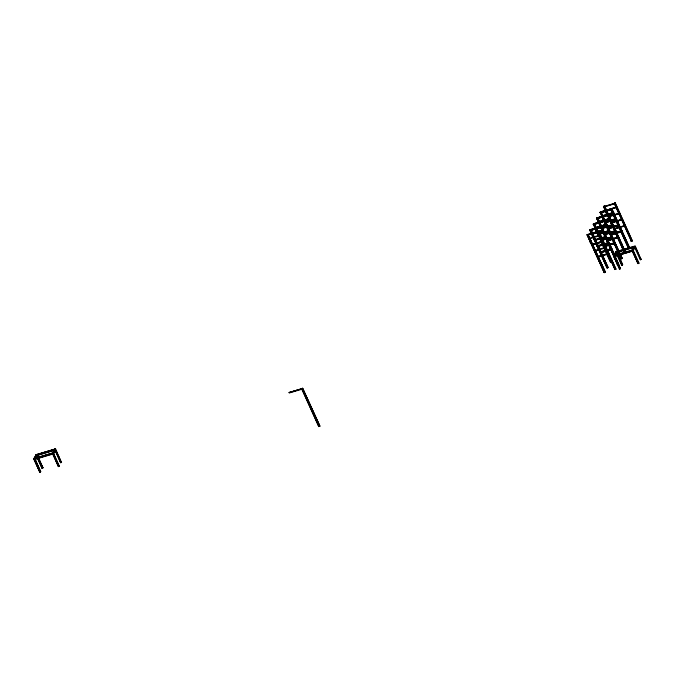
<?xml version="1.0" encoding="UTF-8"?>
<svg xmlns="http://www.w3.org/2000/svg" width="675" height="675" viewBox="0 0 675 675"><rect width="100%" height="100%" fill="white"/><g stroke="black" fill="none" stroke-linecap="round" stroke-linejoin="round"><path stroke-width="1.01" d="M54.641 449.483L60.623 462.746L61.4 462.51L55.586 448.9L36.222 454.638L33.75 458.89L39.783 472.12L40.559 471.892L35.362 460.544M36.248 454.646L33.801 458.857L39.833 472.087M34.501 458.646L34.746 458.283L40.525 471.884M35.227 457.456L36.99 454.41L42.778 468.011M39.783 472.12L33.969 458.511L53.333 452.773M36.771 454.79L36.003 455.017L42.027 468.248L43.023 467.64M52.372 453.398L54.844 449.137L60.674 462.712L61.619 462.139M55.367 449.28L37.766 454.494L55.586 448.9M52.684 454.132L55.131 449.871M53.629 453.499L55.654 450.006L36.34 455.777L34.315 459.262L53.679 453.524L55.713 450.039M58.371 466.611L59.366 466.003L58.371 466.611L52.397 453.347M58.421 466.585L52.591 453.009M300.797 389.104L289.17 392.462L300.788 389.019L300.991 389.517L289.364 392.96L289.17 392.462M300.788 389.019L289.035 392.698M318.794 426.6L301.7 388.555L302.67 388.268L319.899 426.077L318.794 426.6L301.615 388.758L302.67 388.268M588.465 235.516L605.264 272.379L604.294 272.666L587.064 234.858L598.987 230.993L598.658 231.407M603.222 220.953L593.511 223.762L593.097 224.471L598.936 222.809M613.339 213.089L596.936 217.865L596.531 218.573L608.293 214.979M622.181 258.398L601.02 212.161L617.077 207.385L616.874 206.997L600.362 211.984L599.957 212.676M603.678 206.331L603.399 206.854L615.018 203.411L615.271 202.88L632.34 240.916M590.161 230.369L600.826 227.188M593.435 224.741L604.108 221.552M593.587 224.471L604.26 221.29M596.869 218.835L607.534 215.654M597.021 218.573L607.686 215.393M603.712 207.056L614.377 203.875M587.064 234.858L588.119 234.36M608.006 267.663L590.861 229.643L607.981 267.654L607.044 267.95L589.807 230.133M611.55 261.917L614.95 269.511L594.346 223.712L611.44 261.765L610.47 262.052L593.291 224.21M596.97 217.924L613.803 213.022L596.801 218.101L613.896 256.146L614.866 255.859L597.721 217.848M601.138 211.967L622.223 258.373L620.671 258.981M604.572 206.061L603.56 206.525L624.552 252.99L603.509 206.558M588.035 234.571L605.357 272.177M590.777 229.846L608.15 267.427L607.044 267.95M594.346 223.712L610.234 219.164L610.031 218.776L605.036 220.362M597.637 218.05L614.95 255.656L614.039 255.909M621.683 244.072L604.614 206.035L625.523 252.703L624.552 252.99M588.98 238.444L600.691 234.74M602.564 230.985L591.545 233.938M602.471 230.31L591.722 233.727L602.37 230.572M598.674 221.662L610.318 218.278L598.7 221.721M589.148 238.891L600.784 235.423L600.598 235.001M591.739 234.436L602.412 231.255M602.167 216.489L602.092 215.781L613.735 212.397L601.957 216.017M597.577 230.926L596.211 231.626L595.949 230.124M599.383 224.227L599.645 225.728L601.012 225.028M604.446 219.122L603.062 219.847L602.8 218.346M590.895 240.41L589.528 241.11L590.043 242.249L591.41 241.549M593.637 235.693L592.27 236.393L592.836 237.507M607.34 212.119L605.973 212.811L606.487 213.95L607.854 213.249M596.43 231.247L596.211 231.626L595.696 230.496M603.281 219.468L603.062 219.847L602.589 218.7M600.623 226.749L617.692 264.794L596.717 218.303M599.037 231.652L598.868 231.204L587.199 234.622L604.294 272.666L587.115 234.824M612.056 209.25L600.438 212.693L600.261 212.245L611.888 208.803M594.337 240.081L604.884 237.22M594.481 239.844L605.289 236.512M609.694 230.327L597.949 233.972L609.525 230.504M612.824 224.927L601.087 228.572L611.854 225.129M601.476 227.812L613.119 224.421M616.604 219.164L604.513 222.674L609.466 220.944M604.749 222.168L616.537 218.54L604.893 221.932L604.986 222.607M608.04 216.498L618.587 213.637M594.709 240.292L606.327 236.849M598.134 234.385L609.761 230.943M606.943 224.834L589.95 229.897L607.205 267.722M613.642 213.3L602.994 216.456M594.675 250.476L606.319 247.084M597.004 246.459L609.128 242.992L597.51 246.434M609.061 242.367L597.282 245.987L608.901 242.544M611.221 237.17L600.429 240.562L612.562 237.094M600.75 240.114L612.326 236.647M603.998 234.427L615.625 231.069L610.782 232.504M604.268 233.955L615.921 230.572M619.059 225.172L607.289 228.766L619.051 225.087M607.694 228.074L619.312 224.632L607.551 228.31L607.787 228.757L619.388 225.34M600.581 240.41L611.086 237.406M603.889 234.723L608.842 232.993M594.768 251.151L606.386 247.708L606.201 247.295M604.353 234.664L615.018 231.483M603.492 240.882L591.739 244.561L603.517 240.941L603.568 241.591L591.95 245.033L603.585 241.566M601.062 228.521L612.816 224.843M605.973 236.722L594.346 240.165M616.258 219.029L611.415 220.463M606.158 237.136L595.51 240.292M619.861 213.562L619.667 213.064L609.019 216.304M597.476 256.618L609.12 253.235L597.375 256.88M611.93 249.134L599.94 252.366M600.218 251.893L611.862 248.51M609.188 244.831L603.231 246.704L614.022 243.312M603.644 245.995L615.263 242.553L603.551 246.265M606.935 240.334L618.722 236.714M622.114 230.774L610.352 234.453L622.114 230.774L610.352 234.453L610.588 234.9L622.207 231.457M610.234 234.757L621.844 231.23M597.552 257.327L609.188 253.851L609.002 253.437M603.585 246.94L614.242 243.785M603.72 246.704L614.393 243.523M607.154 240.806L617.819 237.625M622.679 219.679L622.468 219.206L611.812 222.362M608.96 243.287L598.312 246.442M603.231 246.704L614.992 243.025M618.283 237.364L606.665 240.806L618.427 237.212M622.046 231.727L611.398 234.883M610.445 246.535L620.409 268.532L619.414 269.139L613.432 255.876L615.878 251.665L635.217 245.928L641.005 259.529L640.254 259.765L634.272 246.502M610.47 262.052L593.376 223.999L609.415 219.189M615.389 253.555L614.351 255.352L632.973 249.792L638.955 263.056M616.435 251.826L616.629 251.429L622.654 264.668L621.709 265.241M600.092 212.439L617.482 250.037M621.852 243.844L620.747 244.367L621.709 244.08M614.452 255.412L615.997 252.745M634.787 246.907L616.942 252.172L614.495 256.382L632.323 251.159L634.762 246.89M611.407 261.757L610.605 261.816M616.967 252.188L614.503 256.433L632.315 251.1M617.313 250.265L618.418 249.75L617.456 250.037M614.444 269.578C618.351 268.422 613.33 269.831 614.9 269.443M618.798 264.271L617.237 264.828L618.798 264.271L601.568 226.454M620.941 258.365L621.245 258.677M624.189 252.922L625.658 252.467L608.42 214.658M629.075 246.594L627.505 247.168L629.075 246.594L611.845 208.778L629.024 246.62M627.784 246.586L628.096 246.898M615.271 202.88L614.301 203.167L631.395 241.211L614.216 203.369L615.102 203.107L632.365 240.924L630.923 241.287L632.5 240.688M627.969 247.118L610.74 209.301L627.969 247.118L628.94 246.831L611.677 209.005L612.006 208.6M625.658 252.467L613.862 227.18M619.414 269.139L620.409 268.532L616.477 260.061M615.684 252.011L621.667 265.275L622.603 264.693L616.579 251.463L618.992 257.479M632.947 249.843L634.492 247.177M622.08 253.336L632.002 250.417L633.774 247.43L631.977 250.4L638.01 263.638L632.197 250.02M638.752 263.402L638.997 263.031L638.229 263.258M604.614 206.035L603.653 206.322L620.907 244.139M603.517 206.643L615.136 203.116M615.786 207.495L600.362 211.984M600.927 212.389L610.613 209.52M612.478 213.081L601.687 216.472M602.48 216.616L596.666 218.337L619.658 268.777M609.213 216.717L618.916 213.823M609.053 218.978L598.261 222.37M598.404 222.218L609.061 219.063M594.211 224.032L603.897 221.164M600.851 222.176L604.749 221.088M616.537 218.54L604.893 221.932M615.144 219.459L604.513 222.674M605.812 222.564L616.461 219.409L605.796 222.598M610.706 222.885L622.477 219.291M605.897 224.412L595.148 227.829L606.892 224.176M611.702 222.649L621.388 219.78M595.105 227.804L606.724 224.362M612.014 222.86L621.709 219.966M594.979 228.125L605.618 224.885M605.483 225.121L590.085 229.66L589.672 230.369L595.51 228.707M589.992 229.93L606.808 225.07L589.815 230.217M597.417 228.074L600.353 227.273M602.362 228.496L613.035 225.315L610.411 219.611M607.289 228.766L617.971 225.661M602.497 230.361L591.815 233.466M608.597 228.741L618.292 225.847M592.507 233.651L602.193 230.782M602.201 230.867L591.427 234.225M614.621 228.589L624.299 225.636M614.478 228.741L625.151 225.644M614.815 229.002L624.51 226.108M603.577 232.462L597.628 234.419L603.467 232.748M608.42 231.027L605.517 231.888L608.428 231.112M597.78 234.267L603.585 232.546M605.382 232.124L608.31 231.314M598.936 234.394L609.609 231.213L605.694 222.674M605.163 234.638L614.866 231.744M611.061 234.622L621.709 231.466M601.737 240.536L611.44 237.642M607.964 240.781L617.667 237.887M611.128 244.257L614.031 243.397M600.919 252.163L610.597 249.21M599.805 252.602L605.618 250.881M607.551 250.307L610.453 249.446M601.121 252.551L610.808 249.683M601.104 252.585L610.791 249.716M617.363 250.239L618.258 249.978M615.634 252.037L616.41 251.809M620.367 250.636L634.998 246.299L635.344 247.058L633.26 250.526L632.559 250.729M615.98 252.796L634.559 247.227M613.381 255.909L614.157 255.682M615.144 255.386L619.11 254.213M624.088 253.049L624.586 252.939M614.689 256.036L633.31 250.552M620.654 258.955L622.223 258.373M621.886 264.895L622.654 264.668M640.305 259.732L641.005 259.529L635.403 247.236M621.667 265.275L622.434 265.047L619.827 259.36M604.437 272.43L605.408 272.143L593.173 245.903M638.01 263.638L638.778 263.402L632.72 250.163M36.998 454.469L54.818 449.187M36.754 454.84L36.053 455.043L42.078 468.222M55.156 449.888L37.311 455.144L34.872 459.413L52.684 454.081M34.754 458.333L52.566 453.06M39.471 457.194L53.089 453.144M42.027 468.248L42.803 468.02L37.606 456.671M40.002 471.741L40.778 471.513M318.938 426.364L319.899 426.077L302.619 388.294M616.731 207.149L605.104 210.592M632.028 250.374L638.052 263.604M608.69 215.831L609.55 217.721M610.428 233.078L622.088 258.609M600.218 212.22L621.118 258.896L603.939 221.054M615.853 251.657L621.911 264.904M602.26 228.58L603.585 231.424M604.42 233.305L609.618 244.654M614.756 256.281L615.617 258.171M618.435 265.123L620.19 268.912M598.826 231.179L616.005 269.021M599.088 232.352L602.134 238.975M602.969 240.857L605.146 245.59M605.981 247.472L615.921 269.224M589.857 230.108L607.087 267.916M588.44 235.507L592.312 244.012M302.535 388.505L319.764 426.313M57.493 453.997L55.772 450.217L61.4 462.51L58.354 455.887M54.81 449.128L60.843 462.367M53.291 452.798L59.316 466.037M53.553 454.098L58.717 465.438M53.519 454.089L58.691 465.429M52.566 453.001L58.59 466.239M36.948 454.444L42.972 467.674M36.222 454.638L42.28 467.885M34.695 458.308L40.728 471.547M587.436 235.06L591.292 233.947L587.436 235.06M590.026 230.605L600.657 227.483L590.026 230.605M610.959 209.756L601.282 212.625L610.942 209.782M641.25 259.158L640.474 259.386L641.199 259.192"/></g></svg>
